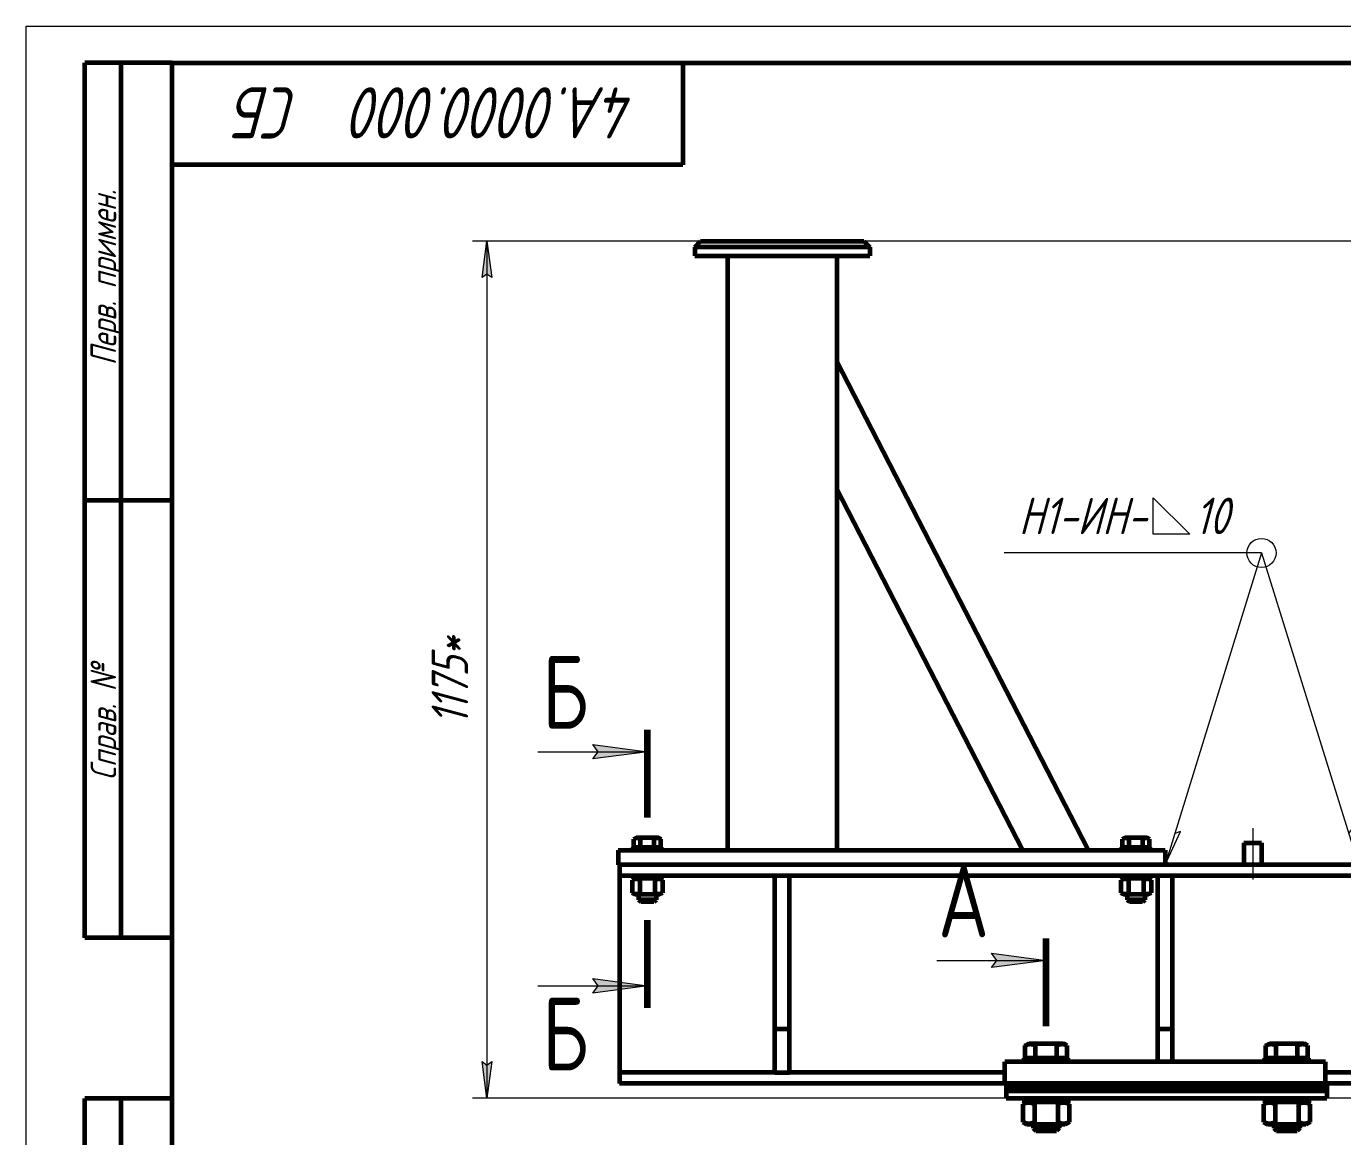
# Model space of a CAD drawing. Header units: millimetres. Extents: x 0 to 420, y 0 to 297.
# Drawn here: x 0 to 180.5, y 144.8 to 297 of the extents above; entities that cross this region are included whole.
import ezdxf

# ---------------------------------------------------------------- set-up
doc = ezdxf.new("R2010")
doc.units = ezdxf.units.MM
for name, pattern in [('K5LT_AXLED', [12, 7.5, -1.5, 1.5, -1.5]), ('K5LT_BASIC', [0]), ('K5LT_REINFORCED', [0]), ('K5LT_THIN', [0])]:
    doc.linetypes.add(name, pattern=pattern)
doc.layers.add('Системный слой', color=7, linetype='Continuous')
doc.layers.add('Системный слой (1)', color=7, linetype='Continuous', true_color=0x6c6c6c)
doc.styles.add('KDIMTEXTSTYLE', font='GOST_AU.SHX', dxfattribs={"width": 0.96, "oblique": 15, "height": 5})
doc.styles.add('KTEXTSTYLE', font='GOST_AU.SHX', dxfattribs={"width": 0.96, "height": 5})
doc.dimstyles.new('KDIMSTYLE (0.10)', dxfattribs={"dimtxt": 5, "dimasz": 1, "dimexe": 2, "dimexo": 0, "dimgap": 1, "dimtad": 1, "dimlfac": 10, "dimtxsty": 'KDIMTEXTSTYLE', "dimsah": 1, "dimcen": 0, "dimdle": 1, "dimadec": 0, "dimazin": 0, "dimtfac": 0.667, "dimtmove": 0, "dimatfit": 3, "dimfxl": 1, "dimtvp": 1, "dimtolj": 1, "dimtzin": 0, "dimarcsym": 0})

# ---------------------------------------------------------------- blocks, each defined once
blk = doc.blocks.new('U0')
at = {"layer": 'Системный слой (1)', "color": 150, "linetype": 'K5LT_BASIC', "lineweight": 60, "true_color": 0x0080ff}
for p, q in [((134.16, 152.04), (81.34, 152.04)), ((294.66, 152.04), (178.34, 152.04))]:
    blk.add_line(p, q, dxfattribs=at)
blk = doc.blocks.new('U1')
at = {"layer": 'Системный слой (1)', "color": 150, "linetype": 'K5LT_BASIC', "lineweight": 60, "true_color": 0x0080ff}
blk.add_line((210.16, 180.54), (81.34, 180.54), dxfattribs=at)
blk = doc.blocks.new('U2')
at = {"layer": 'Системный слой (1)', "color": 150, "linetype": 'K5LT_BASIC', "lineweight": 60, "true_color": 0x0080ff}
for p, q in [((102.66, 153.54), (81.34, 153.54)), ((134.16, 153.54), (104.66, 153.54)), ((210.16, 153.54), (178.16, 153.54))]:
    blk.add_line(p, q, dxfattribs=at)
blk = doc.blocks.new('U3')
at = {"layer": 'Системный слой (1)', "color": 150, "linetype": 'K5LT_BASIC', "lineweight": 60, "true_color": 0x0080ff}
blk.add_line((182.66, 182.04), (81.34, 182.04), dxfattribs=at)
blk = doc.blocks.new('U4')
at = {"layer": 'Системный слой (1)', "color": 150, "linetype": 'K5LT_BASIC', "lineweight": 60, "true_color": 0x0080ff}
for p, q in [((152.16, 177.24), (150.96, 177.24)), ((153.36, 177.24), (152.16, 177.24))]:
    blk.add_line(p, q, dxfattribs=at)
blk = doc.blocks.new('U5')
at = {"layer": 'Системный слой (1)', "color": 150, "linetype": 'K5LT_BASIC', "lineweight": 60, "true_color": 0x0080ff}
for p, q in [((152.16, 176.94), (151.26, 176.94)), ((153.06, 176.94), (152.16, 176.94))]:
    blk.add_line(p, q, dxfattribs=at)
blk = doc.blocks.new('U13')
at = {"layer": 'Системный слой (1)', "color": 150, "linetype": 'K5LT_BASIC', "lineweight": 60, "true_color": 0x0080ff}
for p, q in [((172.84, 155.54), (169.84, 155.54)), ((175.84, 155.54), (172.84, 155.54))]:
    blk.add_line(p, q, dxfattribs=at)
blk = doc.blocks.new('U14')
at = {"layer": 'Системный слой (1)', "color": 150, "linetype": 'K5LT_BASIC', "lineweight": 60, "true_color": 0x0080ff}
for p, q in [((85.16, 177.24), (83.96, 177.24)), ((86.36, 177.24), (85.16, 177.24))]:
    blk.add_line(p, q, dxfattribs=at)
blk = doc.blocks.new('U15')
at = {"layer": 'Системный слой (1)', "color": 150, "linetype": 'K5LT_BASIC', "lineweight": 60, "true_color": 0x0080ff}
for p, q in [((85.16, 176.94), (84.26, 176.94)), ((86.06, 176.94), (85.16, 176.94))]:
    blk.add_line(p, q, dxfattribs=at)
blk = doc.blocks.new('U16')
at = {"layer": 'Системный слой (1)', "color": 150, "linetype": 'K5LT_BASIC', "lineweight": 60, "true_color": 0x0080ff}
for p, q in [((169.84, 149.54), (172.84, 149.54)), ((172.84, 149.54), (175.84, 149.54))]:
    blk.add_line(p, q, dxfattribs=at)
blk = doc.blocks.new('U20')
at = {"layer": 'Системный слой (1)', "color": 150, "linetype": 'K5LT_BASIC', "lineweight": 60, "true_color": 0x0080ff}
for p, q in [((139.84, 155.54), (136.84, 155.54)), ((142.84, 155.54), (139.84, 155.54))]:
    blk.add_line(p, q, dxfattribs=at)
blk = doc.blocks.new('U23')
at = {"layer": 'Системный слой (1)', "color": 150, "linetype": 'K5LT_BASIC', "lineweight": 60, "true_color": 0x0080ff}
for p, q in [((136.84, 149.54), (139.84, 149.54)), ((139.84, 149.54), (142.84, 149.54))]:
    blk.add_line(p, q, dxfattribs=at)
blk = doc.blocks.new('D0')
at = {"layer": 'Системный слой (1)'}
for points in [[(63.82, 262.54), (63.16, 267.54), (62.51, 262.54), (63.16, 263.04)], [(63.16, 150.04), (63.82, 155.04), (63.16, 154.54), (62.51, 155.04)]]:
    blk.add_hatch(color=7, dxfattribs=at).paths.add_polyline_path(points)
at = {"layer": 'Системный слой (1)', "color": 7, "linetype": 'K5LT_THIN', "lineweight": 18}
for p, q in [((305.46, 267.54), (61.16, 267.54)), ((62.51, 262.54), (63.16, 267.54)), ((63.16, 267.54), (63.82, 262.54)), ((63.16, 267.54), (63.16, 150.04)), ((63.16, 263.04), (62.51, 262.54)), ((63.82, 262.54), (63.16, 263.04)), ((63.16, 150.04), (62.51, 155.04)), ((62.51, 155.04), (63.16, 154.54)), ((63.16, 154.54), (63.82, 155.04)), ((63.82, 155.04), (63.16, 150.04)), ((294.84, 150.04), (61.16, 150.04))]:
    blk.add_line(p, q, dxfattribs=at)
blk.add_wipeout([(62.16, 201.2), (54.78, 201.2), (54.78, 215.77), (62.16, 215.77)]).dxf.layer = 'Системный слой (1)'
at = {"layer": 'Системный слой (1)', "color": 7, "insert": (55.58, 201.2), "char_height": 5, "attachment_point": 1, "rotation": 90, "style": 'KTEXTSTYLE'}
blk.add_mtext('\\H5.0;\\W1.000;\\Q15;\\Q15;\\W0.965;1175*', dxfattribs=at)
blk = doc.blocks.new('KDIMARROW_01')
at = {"layer": 'Системный слой'}
blk.add_hatch(color=0, dxfattribs=at).paths.add_polyline_path([(0, 0), (-5, 0.66), (-4.5, 0), (-5, -0.66)])
at = {"layer": 'Системный слой', "color": 0, "linetype": 'K5LT_THIN', "lineweight": 18}
for p, q in [((-4.5, 0), (-5, 0.66)), ((-5, 0.66), (0, 0)), ((0, 0), (-5, -0.66)), ((-5, -0.66), (-4.5, 0)), ((0, 0), (-1, 0))]:
    blk.add_line(p, q, dxfattribs=at)
blk = doc.blocks.new('U27')
at = {"layer": 'Системный слой (1)'}
for points in [[(132.34, 167.93), (139.84, 168.92), (132.34, 169.91), (133.09, 168.92)], [(132.34, 131.89), (139.84, 132.88), (132.34, 133.87), (133.09, 132.88)]]:
    blk.add_hatch(color=7, dxfattribs=at).paths.add_polyline_path(points)
at = {"layer": 'Системный слой (1)', "color": 134, "linetype": 'K5LT_REINFORCED', "lineweight": 100, "true_color": 0x009696}
for p, q in [((139.84, 159.92), (139.84, 171.92)), ((139.84, 129.88), (139.84, 141.88))]:
    blk.add_line(p, q, dxfattribs=at)
at = {"layer": 'Системный слой (1)', "color": 7, "linetype": 'K5LT_THIN', "lineweight": 18}
for p, q in [((133.09, 168.92), (132.34, 169.91)), ((132.34, 169.91), (139.84, 168.92)), ((124.84, 168.92), (139.84, 168.92)), ((139.84, 168.92), (132.34, 167.93)), ((132.34, 167.93), (133.09, 168.92)), ((133.09, 132.88), (132.34, 133.87)), ((132.34, 133.87), (139.84, 132.88)), ((124.84, 132.88), (139.84, 132.88)), ((139.84, 132.88), (132.34, 131.89)), ((132.34, 131.89), (133.09, 132.88))]:
    blk.add_line(p, q, dxfattribs=at)
at = {"layer": 'Системный слой (1)', "color": 7, "char_height": 10, "attachment_point": 1, "style": 'KTEXTSTYLE'}
for insert in [(125.02, 182.09), (125.02, 131.29)]:
    blk.add_mtext('\\H5.0;\\W1.000;\\Q15;\\Q0;\\W0.965;\\H10.00;{\\c16711680;А}', dxfattribs=dict(at, insert=insert))
blk = doc.blocks.new('U28')
at = {"layer": 'Системный слой (1)'}
for points in [[(85.16, 197.53), (77.66, 198.52), (78.41, 197.53), (77.66, 196.55)], [(77.66, 164.45), (85.16, 165.44), (77.66, 166.43), (78.41, 165.44)]]:
    blk.add_hatch(color=7, dxfattribs=at).paths.add_polyline_path(points)
at = {"layer": 'Системный слой (1)', "color": 134, "linetype": 'K5LT_REINFORCED', "lineweight": 100, "true_color": 0x009696}
for p, q in [((85.16, 188.53), (85.16, 200.53)), ((85.16, 162.44), (85.16, 174.44))]:
    blk.add_line(p, q, dxfattribs=at)
at = {"layer": 'Системный слой (1)', "color": 7, "linetype": 'K5LT_THIN', "lineweight": 18}
for p, q in [((70.16, 197.53), (85.16, 197.53)), ((78.41, 197.53), (77.66, 198.52)), ((77.66, 198.52), (85.16, 197.53)), ((85.16, 197.53), (77.66, 196.55)), ((77.66, 196.55), (78.41, 197.53)), ((78.41, 165.44), (77.66, 166.43)), ((77.66, 166.43), (85.16, 165.44)), ((70.16, 165.44), (85.16, 165.44)), ((85.16, 165.44), (77.66, 164.45)), ((77.66, 164.45), (78.41, 165.44))]:
    blk.add_line(p, q, dxfattribs=at)
at = {"layer": 'Системный слой (1)', "color": 7, "char_height": 10, "attachment_point": 1, "style": 'KTEXTSTYLE'}
for insert in [(70.73, 210.71), (70.73, 163.85)]:
    blk.add_mtext('\\H5.0;\\W1.000;\\Q15;\\Q0;\\W0.965;\\H10.00;{\\c16711680;Б}', dxfattribs=dict(at, insert=insert))
blk = doc.blocks.new('U30')
at = {"layer": 'Системный слой (1)', "color": 7, "linetype": 'K5LT_THIN', "lineweight": 18}
for p, q in [((154.53, 227.37), (154.53, 232.37)), ((154.53, 232.37), (159.53, 227.37)), ((159.53, 227.37), (154.53, 227.37)), ((169.36, 224.79), (134.08, 224.79)), ((169.36, 224.79), (156.16, 182.04)), ((169.36, 224.79), (182.66, 182.04)), ((156.16, 182.04), (158.26, 186.62)), ((158.26, 186.62), (157.49, 186.34)), ((181.8, 187.01), (181.32, 186.33)), ((182.66, 182.04), (181.8, 187.01))]:
    blk.add_line(p, q, dxfattribs=at)
blk.add_arc((169.36, 224.79), 2, 0, 360, dxfattribs=at)
at = {"layer": 'Системный слой (1)', "color": 7, "char_height": 5, "attachment_point": 1, "style": 'KTEXTSTYLE'}
for s, insert in [('\\H5.0;\\W1.000;\\Q15;\\Q15;\\W0.965;Н1-ИН-', (136.08, 232.37)), ('\\H5.0;\\W1.000;\\Q15;\\Q15;\\W0.965;10', (160.25, 232.37))]:
    blk.add_mtext(s, dxfattribs=dict(at, insert=insert))
blk = doc.blocks.new('U29')
at = {"layer": 'Системный слой (1)'}
blk.add_blockref('U30', (0, 0), dxfattribs=at)
blk = doc.blocks.new('U95')
at = {"color": 7, "linetype": 'K5LT_THIN', "lineweight": 18}
for p, q in [((0, 0), (0, 297)), ((0, 297), (420, 297))]:
    blk.add_line(p, q, dxfattribs=at)
at = {"color": 150, "linetype": 'K5LT_BASIC', "lineweight": 60, "true_color": 0x0080ff}
for p, q in [((8, 172), (8, 292)), ((20, 292), (8, 292)), ((13, 172), (13, 292)), ((20, 5), (20, 292)), ((20, 292), (415, 292)), ((90, 292), (90, 278)), ((90, 278), (20, 278)), ((20, 232), (8, 232)), ((20, 172), (8, 172)), ((8, 5), (8, 150)), ((20, 150), (8, 150)), ((13, 5), (13, 150))]:
    blk.add_line(p, q, dxfattribs=at)
at = {"color": 7, "attachment_point": 1, "style": 'KTEXTSTYLE'}
for s, insert, char_height, rotation in [('\\H5.0;\\W1.000;\\Q15;\\Q15;\\W0.965;\\H7.00;СБ', (37.29, 281.64), 7, 180), ('\\H5.0;\\W1.000;\\Q15;\\Q15;\\W0.965;\\H7.00;4А.0000.000', (83.59, 281.64), 7, 180), ('\\H5.0;\\W1.000;\\Q15;\\Q15;\\W0.965;\\H7.00; ', (40.25, 281.64), 7, 180), ('\\H5.0;\\W1.000;\\Q15;\\Q15;\\W0.965;\\H3.50;Перв. примен.', (8.82, 250.52), 3.5, 90), ('\\H5.0;\\W1.000;\\Q15;\\Q15;\\W0.965;\\H3.50;Справ. №', (8.82, 193.63), 3.5, 90)]:
    blk.add_mtext(s, dxfattribs=dict(at, insert=insert, char_height=char_height, rotation=rotation))

msp = doc.modelspace()

# ---------------------------------------------------------------- linework, layer by layer
at = {"layer": 'Системный слой (1)', "color": 150, "linetype": 'K5LT_BASIC', "lineweight": 60, "true_color": 0x0080ff}
for p, q in [((91.6581, 266.7375), (92.4581, 267.5375)), ((92.4581, 267.5375), (114.8581, 267.5375)), ((114.8581, 267.5375), (115.6581, 266.7375)), ((91.6581, 266.7375), (91.6581, 265.5375)), ((115.6581, 266.7375), (91.6581, 266.7375)), ((91.6581, 265.5375), (115.6581, 265.5375)), ((96.1581, 265.5375), (96.1581, 184.0375)), ((111.1581, 265.5375), (111.1581, 184.0375)), ((115.6581, 266.7375), (115.6581, 265.5375)), ((145.6421, 184.0375), (111.1581, 251.0898)), ((136.6461, 184.0375), (111.1581, 233.5976)), ((83.2081, 184.0375), (83.2081, 184.4375)), ((83.2081, 184.4375), (87.1081, 184.4375)), ((83.3105, 185.5484), (83.6381, 185.7375)), ((83.3105, 184.4375), (83.3105, 185.5484)), ((86.6781, 185.7375), (83.6381, 185.7375)), ((84.2343, 184.4375), (84.2343, 185.5484)), ((86.0818, 184.4375), (86.0818, 185.5484)), ((87.0056, 185.5484), (86.6781, 185.7375)), ((87.0056, 184.4375), (87.0056, 185.5484)), ((87.1081, 184.0375), (87.1081, 184.4375)), ((150.2081, 184.0375), (150.2081, 184.4375)), ((150.2081, 184.4375), (154.1081, 184.4375)), ((150.3105, 185.5484), (150.6381, 185.7375)), ((150.3105, 184.4375), (150.3105, 185.5484)), ((153.6781, 185.7375), (150.6381, 185.7375)), ((151.2343, 184.4375), (151.2343, 185.5484)), ((153.0818, 184.4375), (153.0818, 185.5484)), ((154.0056, 185.5484), (153.6781, 185.7375)), ((154.0056, 184.4375), (154.0056, 185.5484)), ((154.1081, 184.0375), (154.1081, 184.4375)), ((166.9581, 185.0375), (166.9581, 182.0375)), ((166.9581, 185.0375), (169.3581, 185.0375)), ((169.3581, 185.0375), (169.3581, 182.0375)), ((81.1581, 184.0375), (156.1581, 184.0375)), ((81.1581, 184.0375), (81.1581, 182.0375)), ((156.1581, 184.0375), (156.1581, 182.0375)), ((81.1581, 182.0375), (81.3392, 182.0375)), ((81.3392, 182.0375), (81.3392, 180.5375)), ((81.3392, 180.5375), (81.3392, 178.7375)), ((83.2081, 180.5375), (83.2081, 180.1375)), ((87.1081, 180.5375), (87.1081, 180.1375)), ((102.6581, 159.5375), (102.6581, 180.5375)), ((104.6581, 159.5375), (104.6581, 180.5375)), ((150.2081, 180.5375), (150.2081, 180.1375)), ((154.1081, 180.5375), (154.1081, 180.1375)), ((155.1581, 159.5375), (155.1581, 180.5375)), ((157.1581, 159.5375), (157.1581, 180.5375)), ((81.3392, 178.7375), (81.3392, 155.3375)), ((83.4481, 180.1375), (83.0796, 179.9248)), ((83.0796, 179.9248), (83.0796, 178.2002)), ((87.1081, 180.1375), (83.2081, 180.1375)), ((84.1188, 179.9248), (84.1188, 178.2002)), ((86.1973, 179.9248), (86.1973, 178.2002)), ((86.8681, 180.1375), (87.2365, 179.9248)), ((87.2365, 179.9248), (87.2365, 178.2002)), ((150.4481, 180.1375), (150.0796, 179.9248)), ((150.0796, 179.9248), (150.0796, 178.2002)), ((154.1081, 180.1375), (150.2081, 180.1375)), ((151.1188, 179.9248), (151.1188, 178.2002)), ((153.1973, 179.9248), (153.1973, 178.2002)), ((153.8681, 180.1375), (154.2365, 179.9248)), ((154.2365, 179.9248), (154.2365, 178.2002)), ((83.0796, 178.2002), (83.4481, 177.9875)), ((83.4481, 177.9875), (86.8681, 177.9875)), ((83.9581, 177.9875), (83.9581, 177.2375)), ((83.9581, 177.2375), (84.2581, 176.9375)), ((86.3581, 177.2375), (86.0581, 176.9375)), ((86.3581, 177.9875), (86.3581, 177.2375)), ((87.2365, 178.2002), (86.8681, 177.9875)), ((150.0796, 178.2002), (150.4481, 177.9875)), ((150.4481, 177.9875), (153.8681, 177.9875)), ((150.9581, 177.9875), (150.9581, 177.2375)), ((150.9581, 177.2375), (151.2581, 176.9375)), ((153.3581, 177.2375), (153.0581, 176.9375)), ((153.3581, 177.9875), (153.3581, 177.2375)), ((154.2365, 178.2002), (153.8681, 177.9875)), ((102.6581, 153.5375), (102.6581, 159.5375)), ((102.6581, 159.5375), (104.6581, 159.5375)), ((104.6581, 153.5375), (104.6581, 159.5375)), ((155.1581, 155.0375), (155.1581, 159.5375)), ((155.1581, 159.5375), (157.1581, 159.5375)), ((157.1581, 155.0375), (157.1581, 159.5375)), ((136.9525, 157.242), (137.4642, 157.5375)), ((136.9525, 155.5375), (136.9525, 157.242)), ((137.4642, 157.5375), (142.2142, 157.5375)), ((138.3958, 155.5375), (138.3958, 157.242)), ((141.2826, 155.5375), (141.2826, 157.242)), ((142.726, 157.242), (142.2142, 157.5375)), ((142.726, 155.5375), (142.726, 157.242)), ((169.9525, 157.242), (170.4642, 157.5375)), ((169.9525, 155.5375), (169.9525, 157.242)), ((170.4642, 157.5375), (175.2142, 157.5375)), ((171.3958, 155.5375), (171.3958, 157.242)), ((174.2826, 155.5375), (174.2826, 157.242)), ((175.726, 157.242), (175.2142, 157.5375)), ((175.726, 155.5375), (175.726, 157.242)), ((81.3392, 155.3375), (81.3392, 153.5375)), ((136.8392, 155.0375), (136.8392, 155.5375)), ((142.8392, 155.0375), (142.8392, 155.5375)), ((169.8392, 155.0375), (169.8392, 155.5375)), ((175.8392, 155.0375), (175.8392, 155.5375)), ((81.3392, 153.5375), (81.3392, 152.0375)), ((102.6581, 153.5375), (104.6581, 153.5375)), ((134.1581, 152.0375), (134.1581, 155.0375)), ((178.1581, 155.0375), (134.1581, 155.0375)), ((178.1581, 152.0375), (178.1581, 155.0375)), ((178.1581, 152.0375), (134.1581, 152.0375)), ((134.3392, 152.0375), (134.3392, 151.9375)), ((134.3392, 151.9375), (178.3392, 151.9375)), ((134.3392, 151.9375), (134.3392, 151.8375)), ((178.3392, 151.9375), (134.3392, 151.9375)), ((134.3392, 151.8375), (134.3392, 151.5375)), ((178.3392, 151.8375), (134.3392, 151.8375)), ((134.3392, 151.8375), (178.3392, 151.8375)), ((178.3392, 152.0375), (178.1581, 152.0375)), ((178.3392, 152.0375), (178.3392, 151.9375)), ((178.3392, 151.9375), (178.3392, 151.8375)), ((178.3392, 151.8375), (178.3392, 151.5375)), ((134.3392, 151.5375), (134.3392, 151.0375)), ((178.3392, 151.5375), (134.3392, 151.5375)), ((134.3392, 151.5375), (178.3392, 151.5375)), ((134.3392, 151.0375), (178.3392, 151.0375)), ((134.3392, 151.0375), (134.3392, 150.0375)), ((134.3392, 151.0375), (178.3392, 151.0375)), ((134.3392, 150.0375), (178.3392, 150.0375)), ((136.8392, 150.0375), (136.8392, 149.5375)), ((142.8392, 150.0375), (142.8392, 149.5375)), ((169.8392, 150.0375), (169.8392, 149.5375)), ((175.8392, 150.0375), (175.8392, 149.5375)), ((178.3392, 151.5375), (178.3392, 151.0375)), ((178.3392, 151.0375), (178.3392, 150.0375)), ((137.2267, 149.5375), (136.6638, 149.2125)), ((136.6638, 149.2125), (136.6638, 146.7625)), ((138.2515, 149.2125), (138.2515, 146.7625)), ((141.4269, 149.2125), (141.4269, 146.7625)), ((142.4517, 149.5375), (143.0146, 149.2125)), ((143.0146, 149.2125), (143.0146, 146.7625)), ((170.2267, 149.5375), (169.6638, 149.2125)), ((169.6638, 149.2125), (169.6638, 146.7625)), ((171.2515, 149.2125), (171.2515, 146.7625)), ((174.4269, 149.2125), (174.4269, 146.7625)), ((175.4517, 149.5375), (176.0146, 149.2125)), ((176.0146, 149.2125), (176.0146, 146.7625)), ((136.6638, 146.7625), (137.2267, 146.4375)), ((142.4517, 146.4375), (137.2267, 146.4375)), ((138.0392, 146.4375), (138.0392, 145.9375)), ((141.6392, 146.4375), (141.6392, 145.9375)), ((143.0146, 146.7625), (142.4517, 146.4375)), ((169.6638, 146.7625), (170.2267, 146.4375)), ((175.4517, 146.4375), (170.2267, 146.4375)), ((171.0392, 146.4375), (171.0392, 145.9375)), ((174.6392, 146.4375), (174.6392, 145.9375)), ((176.0146, 146.7625), (175.4517, 146.4375)), ((138.0392, 145.9375), (141.6392, 145.9375)), ((138.0392, 145.9375), (138.4392, 145.5375)), ((138.4392, 145.5375), (141.2392, 145.5375)), ((141.6392, 145.9375), (141.2392, 145.5375)), ((171.0392, 145.9375), (174.6392, 145.9375)), ((171.0392, 145.9375), (171.4392, 145.5375)), ((171.4392, 145.5375), (174.2392, 145.5375)), ((174.6392, 145.9375), (174.2392, 145.5375))]:
    msp.add_line(p, q, dxfattribs=at)
at = {"layer": 'Системный слой (1)', "color": 7, "linetype": 'K5LT_THIN', "lineweight": 18}
for p, q in [((84.1204, 177.9875), (84.1204, 177.2375)), ((84.1204, 177.2375), (84.1204, 177.0751)), ((86.1957, 177.9875), (86.1957, 177.2375)), ((86.1957, 177.2375), (86.1957, 177.0751)), ((151.1204, 177.9875), (151.1204, 177.2375)), ((151.1204, 177.2375), (151.1204, 177.0751)), ((153.1957, 177.9875), (153.1957, 177.2375)), ((153.1957, 177.2375), (153.1957, 177.0751)), ((138.2557, 146.4375), (138.2557, 145.9375)), ((141.4227, 146.4375), (141.4227, 145.9375)), ((171.2557, 146.4375), (171.2557, 145.9375)), ((174.4227, 146.4375), (174.4227, 145.9375)), ((138.2557, 145.9375), (138.2557, 145.721)), ((141.4227, 145.9375), (141.4227, 145.721)), ((171.2557, 145.9375), (171.2557, 145.721)), ((174.4227, 145.9375), (174.4227, 145.721))]:
    msp.add_line(p, q, dxfattribs=at)
at = {"layer": 'Системный слой (1)', "color": 150, "linetype": 'K5LT_BASIC', "lineweight": 60, "true_color": 0x0080ff}
for points in [[(138.2515, 146.7625), (138.1973, 146.7312), (138.1173, 146.6885), (138.0017, 146.6357), (137.9219, 146.6041), (137.8482, 146.5793), (137.7895, 146.562), (137.7333, 146.5481), (137.6803, 146.5372), (137.6309, 146.5291), (137.5812, 146.5229), (137.5234, 146.5182), (137.46, 146.5162), (137.3983, 146.5179), (137.347, 146.5218), (137.2893, 146.5281), (137.2182, 146.5398), (137.134, 146.5594), (137.0381, 146.5879), (136.8804, 146.6466), (136.7517, 146.7117), (136.6638, 146.7625)], [(143.0146, 146.7625), (142.9605, 146.7312), (142.8804, 146.6885), (142.7648, 146.6357), (142.685, 146.6041), (142.6113, 146.5793), (142.5526, 146.562), (142.4965, 146.5481), (142.4434, 146.5372), (142.3941, 146.5291), (142.3444, 146.5229), (142.2866, 146.5182), (142.2231, 146.5162), (142.1615, 146.5179), (142.1101, 146.5218), (142.0524, 146.5281), (141.9814, 146.5398), (141.8971, 146.5594), (141.8012, 146.5879), (141.6435, 146.6466), (141.5149, 146.7117), (141.4269, 146.7625)], [(171.2515, 146.7625), (171.1973, 146.7312), (171.1173, 146.6885), (171.0017, 146.6357), (170.9219, 146.6041), (170.8482, 146.5793), (170.7895, 146.562), (170.7333, 146.5481), (170.6803, 146.5372), (170.6309, 146.5291), (170.5812, 146.5229), (170.5234, 146.5182), (170.46, 146.5162), (170.3983, 146.5179), (170.347, 146.5218), (170.2893, 146.5281), (170.2182, 146.5398), (170.134, 146.5594), (170.0381, 146.5879), (169.8804, 146.6466), (169.7517, 146.7117), (169.6638, 146.7625)], [(176.0146, 146.7625), (175.9605, 146.7312), (175.8804, 146.6885), (175.7648, 146.6357), (175.685, 146.6041), (175.6113, 146.5793), (175.5526, 146.562), (175.4965, 146.5481), (175.4434, 146.5372), (175.3941, 146.5291), (175.3444, 146.5229), (175.2866, 146.5182), (175.2231, 146.5162), (175.1615, 146.5179), (175.1101, 146.5218), (175.0524, 146.5281), (174.9814, 146.5398), (174.8971, 146.5594), (174.8012, 146.5879), (174.6435, 146.6466), (174.5149, 146.7117), (174.4269, 146.7625)]]:
    msp.add_open_spline(points, degree=3, knots=[0, 0, 0, 0, 2.30974736, 3.38834967, 4.85706245, 5.63835449, 6.44841194, 7.28719763, 7.95459691, 8.6316202, 9.31419756, 9.99283903, 10.99975125, 11.91189096, 12.51534154, 13.10436966, 14.27720501, 15.4354704, 16.57585456, 18.24603343, 22, 22, 22, 22], dxfattribs=at)

# ---------------------------------------------------------------- block references
at = {"layer": 'Системный слой (1)'}
for name in ['U3', 'U1', 'U14', 'U15', 'U4', 'U5', 'U20', 'U13', 'U2', 'U0', 'U23', 'U16']:
    msp.add_blockref(name, (0, 0), dxfattribs=at)

# ---------------------------------------------------------------- next in the draw order: dimensions: what is measured, and where the dimension line sits
at = {"layer": 'Системный слой (1)', "color": 7}
dim = msp.add_linear_dim(base=(63.1648, 267.5375), p1=(294.8392, 150.0375), p2=(305.4581, 267.5375), angle=90, dimstyle='KDIMSTYLE (0.10)', override={"dimexo": 0, "dimpost": '\\H5.0;\\W0.965;\\Q15;<>\\H5.0;\\W0.965;\\Q15;\\Q15;*', "dimblk1": 'KDIMARROW_01', "dimblk2": 'KDIMARROW_01', "dimse1": 0, "dimse2": 0, "dimclrt": 7, "dimtol": 1, "dimtp": 0, "dimtm": 0, "dimtdec": 5, "dimtolj": 1}, dxfattribs=at)
dim.commit()
dim.dimension.update_dxf_attribs({"geometry": 'D0', "text_midpoint": (63.1648, 208.7875), "dimtype": 160})

# ---------------------------------------------------------------- next in the draw order: linework, layer by layer
at = {"layer": 'Системный слой (1)', "color": 30, "linetype": 'K5LT_AXLED', "lineweight": 18, "true_color": 0xff8000}
msp.add_line((168.1581, 187.0375), (168.1581, 180.0375), dxfattribs=at)
at = {"layer": 'Системный слой (1)', "color": 150, "linetype": 'K5LT_BASIC', "lineweight": 60, "true_color": 0x0080ff}
for points, knots in [([(84.2343, 185.5484), (84.2028, 185.5666), (84.1503, 185.5946), (84.0829, 185.6247), (84.0251, 185.647), (83.9765, 185.6623), (83.9233, 185.6755), (83.8827, 185.683), (83.835, 185.6889), (83.7884, 185.6919), (83.7345, 185.6909), (83.683, 185.6862), (83.6331, 185.678), (83.5762, 185.6647), (83.5051, 185.6425), (83.4137, 185.6046), (83.3469, 185.5694), (83.3105, 185.5484)], [0, 0, 0, 0, 1.88979329, 3.12827342, 3.97396019, 5.2759734, 5.96225261, 7.06223471, 7.62070709, 8.71525498, 9.7460926, 10.72175699, 11.68134955, 12.62902123, 14.02181603, 15.8203813, 18, 18, 18, 18]), ([(87.0056, 185.5484), (86.9741, 185.5666), (86.9215, 185.5946), (86.8542, 185.6247), (86.7964, 185.647), (86.7478, 185.6623), (86.6946, 185.6755), (86.654, 185.683), (86.6063, 185.6889), (86.5596, 185.6919), (86.5058, 185.6909), (86.4543, 185.6862), (86.4044, 185.678), (86.3475, 185.6647), (86.2764, 185.6425), (86.185, 185.6046), (86.1181, 185.5694), (86.0818, 185.5484)], [0, 0, 0, 0, 1.88979329, 3.12827342, 3.97396019, 5.2759734, 5.96225261, 7.06223471, 7.62070709, 8.71525498, 9.7460926, 10.72175699, 11.68134955, 12.62902123, 14.02181603, 15.8203813, 18, 18, 18, 18]), ([(151.2343, 185.5484), (151.2028, 185.5666), (151.1503, 185.5946), (151.0829, 185.6247), (151.0251, 185.647), (150.9765, 185.6623), (150.9233, 185.6755), (150.8827, 185.683), (150.835, 185.6889), (150.7884, 185.6919), (150.7345, 185.6909), (150.683, 185.6862), (150.6331, 185.678), (150.5762, 185.6647), (150.5051, 185.6425), (150.4137, 185.6046), (150.3469, 185.5694), (150.3105, 185.5484)], [0, 0, 0, 0, 1.88979329, 3.12827342, 3.97396019, 5.2759734, 5.96225261, 7.06223471, 7.62070709, 8.71525498, 9.7460926, 10.72175699, 11.68134955, 12.62902123, 14.02181603, 15.8203813, 18, 18, 18, 18]), ([(154.0056, 185.5484), (153.9741, 185.5666), (153.9215, 185.5946), (153.8542, 185.6247), (153.7964, 185.647), (153.7478, 185.6623), (153.6946, 185.6755), (153.654, 185.683), (153.6063, 185.6889), (153.5596, 185.6919), (153.5058, 185.6909), (153.4543, 185.6862), (153.4044, 185.678), (153.3475, 185.6647), (153.2764, 185.6425), (153.185, 185.6046), (153.1181, 185.5694), (153.0818, 185.5484)], [0, 0, 0, 0, 1.88979329, 3.12827342, 3.97396019, 5.2759734, 5.96225261, 7.06223471, 7.62070709, 8.71525498, 9.7460926, 10.72175699, 11.68134955, 12.62902123, 14.02181603, 15.8203813, 18, 18, 18, 18]), ([(84.1188, 179.9248), (84.0834, 179.9452), (84.031, 179.9732), (83.9553, 180.0078), (83.8904, 180.0335), (83.8288, 180.0529), (83.7797, 180.0651), (83.7449, 180.0722), (83.7126, 180.0775), (83.6801, 180.0816), (83.6376, 180.0851), (83.5864, 180.0862), (83.5366, 180.0834), (83.489, 180.0782), (83.4425, 180.0705), (83.3874, 180.0577), (83.3246, 180.0391), (83.2214, 180.0006), (83.1372, 179.958), (83.0796, 179.9248)], [0, 0, 0, 0, 2.09977032, 3.08031788, 4.41551132, 5.86219267, 6.62472512, 7.23145174, 7.84692746, 8.46745232, 9.08439912, 10.26857259, 11.37758321, 11.91306333, 12.97927728, 14.03224581, 15.06895869, 16.58730312, 20, 20, 20, 20]), ([(87.2365, 179.9248), (87.2011, 179.9452), (87.1487, 179.9732), (87.073, 180.0078), (87.0081, 180.0335), (86.9465, 180.0529), (86.8974, 180.0651), (86.8626, 180.0722), (86.8303, 180.0775), (86.7978, 180.0816), (86.7552, 180.0851), (86.704, 180.0862), (86.6543, 180.0834), (86.6067, 180.0782), (86.5602, 180.0705), (86.5051, 180.0577), (86.4423, 180.0391), (86.3391, 180.0006), (86.2549, 179.958), (86.1973, 179.9248)], [0, 0, 0, 0, 2.09977032, 3.08031788, 4.41551132, 5.86219267, 6.62472512, 7.23145174, 7.84692746, 8.46745232, 9.08439912, 10.26857259, 11.37758321, 11.91306333, 12.97927728, 14.03224581, 15.06895869, 16.58730312, 20, 20, 20, 20]), ([(151.1188, 179.9248), (151.0834, 179.9452), (151.031, 179.9732), (150.9553, 180.0078), (150.8904, 180.0335), (150.8288, 180.0529), (150.7797, 180.0651), (150.7449, 180.0722), (150.7126, 180.0775), (150.6801, 180.0816), (150.6376, 180.0851), (150.5864, 180.0862), (150.5366, 180.0834), (150.489, 180.0782), (150.4425, 180.0705), (150.3874, 180.0577), (150.3246, 180.0391), (150.2214, 180.0006), (150.1372, 179.958), (150.0796, 179.9248)], [0, 0, 0, 0, 2.09977032, 3.08031788, 4.41551132, 5.86219267, 6.62472512, 7.23145174, 7.84692746, 8.46745232, 9.08439912, 10.26857259, 11.37758321, 11.91306333, 12.97927728, 14.03224581, 15.06895869, 16.58730312, 20, 20, 20, 20]), ([(154.2365, 179.9248), (154.2011, 179.9452), (154.1487, 179.9732), (154.073, 180.0078), (154.0081, 180.0335), (153.9465, 180.0529), (153.8974, 180.0651), (153.8626, 180.0722), (153.8303, 180.0775), (153.7978, 180.0816), (153.7552, 180.0851), (153.704, 180.0862), (153.6543, 180.0834), (153.6067, 180.0782), (153.5602, 180.0705), (153.5051, 180.0577), (153.4423, 180.0391), (153.3391, 180.0006), (153.2549, 179.958), (153.1973, 179.9248)], [0, 0, 0, 0, 2.09977032, 3.08031788, 4.41551132, 5.86219267, 6.62472512, 7.23145174, 7.84692746, 8.46745232, 9.08439912, 10.26857259, 11.37758321, 11.91306333, 12.97927728, 14.03224581, 15.06895869, 16.58730312, 20, 20, 20, 20]), ([(83.0796, 178.2002), (83.1151, 178.1797), (83.1674, 178.1518), (83.2431, 178.1172), (83.3081, 178.0915), (83.3696, 178.0721), (83.4188, 178.0599), (83.4535, 178.0528), (83.4858, 178.0475), (83.5183, 178.0434), (83.5609, 178.0399), (83.6121, 178.0388), (83.6618, 178.0416), (83.7094, 178.0468), (83.7559, 178.0545), (83.8111, 178.0673), (83.8738, 178.0859), (83.9771, 178.1244), (84.0613, 178.167), (84.1188, 178.2002)], [0, 0, 0, 0, 2.09977032, 3.08031788, 4.41551132, 5.86219267, 6.62472512, 7.23145174, 7.84692746, 8.46745232, 9.08439912, 10.26857259, 11.37758321, 11.91306333, 12.97927728, 14.03224581, 15.06895869, 16.58730312, 20, 20, 20, 20]), ([(86.1973, 178.2002), (86.2328, 178.1797), (86.2851, 178.1518), (86.3608, 178.1172), (86.4257, 178.0915), (86.4873, 178.0721), (86.5365, 178.0599), (86.5712, 178.0528), (86.6035, 178.0475), (86.636, 178.0434), (86.6786, 178.0399), (86.7298, 178.0388), (86.7795, 178.0416), (86.8271, 178.0468), (86.8736, 178.0545), (86.9288, 178.0673), (86.9915, 178.0859), (87.0948, 178.1244), (87.179, 178.167), (87.2365, 178.2002)], [0, 0, 0, 0, 2.09977032, 3.08031788, 4.41551132, 5.86219267, 6.62472512, 7.23145174, 7.84692746, 8.46745232, 9.08439912, 10.26857259, 11.37758321, 11.91306333, 12.97927728, 14.03224581, 15.06895869, 16.58730312, 20, 20, 20, 20]), ([(150.0796, 178.2002), (150.1151, 178.1797), (150.1674, 178.1518), (150.2431, 178.1172), (150.3081, 178.0915), (150.3696, 178.0721), (150.4188, 178.0599), (150.4535, 178.0528), (150.4858, 178.0475), (150.5183, 178.0434), (150.5609, 178.0399), (150.6121, 178.0388), (150.6618, 178.0416), (150.7094, 178.0468), (150.7559, 178.0545), (150.8111, 178.0673), (150.8738, 178.0859), (150.9771, 178.1244), (151.0613, 178.167), (151.1188, 178.2002)], [0, 0, 0, 0, 2.09977032, 3.08031788, 4.41551132, 5.86219267, 6.62472512, 7.23145174, 7.84692746, 8.46745232, 9.08439912, 10.26857259, 11.37758321, 11.91306333, 12.97927728, 14.03224581, 15.06895869, 16.58730312, 20, 20, 20, 20]), ([(153.1973, 178.2002), (153.2328, 178.1797), (153.2851, 178.1518), (153.3608, 178.1172), (153.4257, 178.0915), (153.4873, 178.0721), (153.5365, 178.0599), (153.5712, 178.0528), (153.6035, 178.0475), (153.636, 178.0434), (153.6786, 178.0399), (153.7298, 178.0388), (153.7795, 178.0416), (153.8271, 178.0468), (153.8736, 178.0545), (153.9288, 178.0673), (153.9915, 178.0859), (154.0948, 178.1244), (154.179, 178.167), (154.2365, 178.2002)], [0, 0, 0, 0, 2.09977032, 3.08031788, 4.41551132, 5.86219267, 6.62472512, 7.23145174, 7.84692746, 8.46745232, 9.08439912, 10.26857259, 11.37758321, 11.91306333, 12.97927728, 14.03224581, 15.06895869, 16.58730312, 20, 20, 20, 20]), ([(136.9525, 157.242), (137.0017, 157.2705), (137.0744, 157.3093), (137.1796, 157.3573), (137.2521, 157.386), (137.3191, 157.4086), (137.3725, 157.4243), (137.4235, 157.437), (137.4718, 157.4468), (137.5166, 157.4542), (137.5618, 157.4598), (137.6144, 157.4642), (137.672, 157.466), (137.7281, 157.4644), (137.7748, 157.4609), (137.8272, 157.4551), (137.8918, 157.4445), (137.9684, 157.4267), (138.0555, 157.4008), (138.1989, 157.3474), (138.3159, 157.2882), (138.3958, 157.242)], [0, 0, 0, 0, 2.30974736, 3.38834967, 4.85706245, 5.63835449, 6.44841194, 7.28719763, 7.95459691, 8.6316202, 9.31419756, 9.99283903, 10.99975125, 11.91189096, 12.51534154, 13.10436966, 14.27720501, 15.4354704, 16.57585456, 18.24603343, 22, 22, 22, 22]), ([(141.2826, 157.242), (141.3318, 157.2705), (141.4046, 157.3093), (141.5097, 157.3573), (141.5822, 157.386), (141.6492, 157.4086), (141.7026, 157.4243), (141.7536, 157.437), (141.8019, 157.4468), (141.8467, 157.4542), (141.8919, 157.4598), (141.9445, 157.4642), (142.0022, 157.466), (142.0582, 157.4644), (142.1049, 157.4609), (142.1573, 157.4551), (142.2219, 157.4445), (142.2985, 157.4267), (142.3857, 157.4008), (142.5291, 157.3474), (142.646, 157.2882), (142.726, 157.242)], [0, 0, 0, 0, 2.30974736, 3.38834967, 4.85706245, 5.63835449, 6.44841194, 7.28719763, 7.95459691, 8.6316202, 9.31419756, 9.99283903, 10.99975125, 11.91189096, 12.51534154, 13.10436966, 14.27720501, 15.4354704, 16.57585456, 18.24603343, 22, 22, 22, 22]), ([(169.9525, 157.242), (170.0017, 157.2705), (170.0744, 157.3093), (170.1796, 157.3573), (170.2521, 157.386), (170.3191, 157.4086), (170.3725, 157.4243), (170.4235, 157.437), (170.4718, 157.4468), (170.5166, 157.4542), (170.5618, 157.4598), (170.6144, 157.4642), (170.672, 157.466), (170.7281, 157.4644), (170.7748, 157.4609), (170.8272, 157.4551), (170.8918, 157.4445), (170.9684, 157.4267), (171.0555, 157.4008), (171.1989, 157.3474), (171.3159, 157.2882), (171.3958, 157.242)], [0, 0, 0, 0, 2.30974736, 3.38834967, 4.85706245, 5.63835449, 6.44841194, 7.28719763, 7.95459691, 8.6316202, 9.31419756, 9.99283903, 10.99975125, 11.91189096, 12.51534154, 13.10436966, 14.27720501, 15.4354704, 16.57585456, 18.24603343, 22, 22, 22, 22]), ([(174.2826, 157.242), (174.3318, 157.2705), (174.4046, 157.3093), (174.5097, 157.3573), (174.5822, 157.386), (174.6492, 157.4086), (174.7026, 157.4243), (174.7536, 157.437), (174.8019, 157.4468), (174.8467, 157.4542), (174.8919, 157.4598), (174.9445, 157.4642), (175.0022, 157.466), (175.0582, 157.4644), (175.1049, 157.4609), (175.1573, 157.4551), (175.2219, 157.4445), (175.2985, 157.4267), (175.3857, 157.4008), (175.5291, 157.3474), (175.646, 157.2882), (175.726, 157.242)], [0, 0, 0, 0, 2.30974736, 3.38834967, 4.85706245, 5.63835449, 6.44841194, 7.28719763, 7.95459691, 8.6316202, 9.31419756, 9.99283903, 10.99975125, 11.91189096, 12.51534154, 13.10436966, 14.27720501, 15.4354704, 16.57585456, 18.24603343, 22, 22, 22, 22]), ([(136.6638, 149.2125), (136.718, 149.2438), (136.798, 149.2864), (136.9136, 149.3393), (136.9934, 149.3709), (137.0671, 149.3957), (137.1258, 149.413), (137.182, 149.4269), (137.235, 149.4378), (137.2844, 149.4459), (137.3341, 149.4521), (137.3919, 149.4568), (137.4553, 149.4588), (137.5169, 149.4571), (137.5683, 149.4532), (137.626, 149.4468), (137.6971, 149.4352), (137.7813, 149.4156), (137.8772, 149.3871), (138.0349, 149.3284), (138.1636, 149.2633), (138.2515, 149.2125)], [0, 0, 0, 0, 2.30974736, 3.38834967, 4.85706245, 5.63835449, 6.44841194, 7.28719763, 7.95459691, 8.6316202, 9.31419756, 9.99283903, 10.99975125, 11.91189096, 12.51534154, 13.10436966, 14.27720501, 15.4354704, 16.57585456, 18.24603343, 22, 22, 22, 22]), ([(141.4269, 149.2125), (141.4811, 149.2438), (141.5611, 149.2864), (141.6768, 149.3393), (141.7565, 149.3709), (141.8302, 149.3957), (141.8889, 149.413), (141.9451, 149.4269), (141.9981, 149.4378), (142.0475, 149.4459), (142.0972, 149.4521), (142.155, 149.4568), (142.2185, 149.4588), (142.2801, 149.4571), (142.3315, 149.4532), (142.3891, 149.4468), (142.4602, 149.4352), (142.5444, 149.4156), (142.6403, 149.3871), (142.7981, 149.3284), (142.9267, 149.2633), (143.0146, 149.2125)], [0, 0, 0, 0, 2.30974736, 3.38834967, 4.85706245, 5.63835449, 6.44841194, 7.28719763, 7.95459691, 8.6316202, 9.31419756, 9.99283903, 10.99975125, 11.91189096, 12.51534154, 13.10436966, 14.27720501, 15.4354704, 16.57585456, 18.24603343, 22, 22, 22, 22]), ([(169.6638, 149.2125), (169.718, 149.2438), (169.798, 149.2864), (169.9136, 149.3393), (169.9934, 149.3709), (170.0671, 149.3957), (170.1258, 149.413), (170.182, 149.4269), (170.235, 149.4378), (170.2844, 149.4459), (170.3341, 149.4521), (170.3919, 149.4568), (170.4553, 149.4588), (170.5169, 149.4571), (170.5683, 149.4532), (170.626, 149.4468), (170.6971, 149.4352), (170.7813, 149.4156), (170.8772, 149.3871), (171.0349, 149.3284), (171.1636, 149.2633), (171.2515, 149.2125)], [0, 0, 0, 0, 2.30974736, 3.38834967, 4.85706245, 5.63835449, 6.44841194, 7.28719763, 7.95459691, 8.6316202, 9.31419756, 9.99283903, 10.99975125, 11.91189096, 12.51534154, 13.10436966, 14.27720501, 15.4354704, 16.57585456, 18.24603343, 22, 22, 22, 22]), ([(174.4269, 149.2125), (174.4811, 149.2438), (174.5611, 149.2864), (174.6768, 149.3393), (174.7565, 149.3709), (174.8302, 149.3957), (174.8889, 149.413), (174.9451, 149.4269), (174.9981, 149.4378), (175.0475, 149.4459), (175.0972, 149.4521), (175.155, 149.4568), (175.2185, 149.4588), (175.2801, 149.4571), (175.3315, 149.4532), (175.3891, 149.4468), (175.4602, 149.4352), (175.5444, 149.4156), (175.6403, 149.3871), (175.7981, 149.3284), (175.9267, 149.2633), (176.0146, 149.2125)], [0, 0, 0, 0, 2.30974736, 3.38834967, 4.85706245, 5.63835449, 6.44841194, 7.28719763, 7.95459691, 8.6316202, 9.31419756, 9.99283903, 10.99975125, 11.91189096, 12.51534154, 13.10436966, 14.27720501, 15.4354704, 16.57585456, 18.24603343, 22, 22, 22, 22])]:
    msp.add_open_spline(points, degree=3, knots=knots, dxfattribs=at)

# ---------------------------------------------------------------- next in the draw order: block references
msp.add_blockref('U95', (0, 0))
at = {"layer": 'Системный слой (1)'}
for name in ['U29', 'U28', 'U27']:
    msp.add_blockref(name, (0, 0), dxfattribs=at)

doc.saveas('drawing.dxf')
